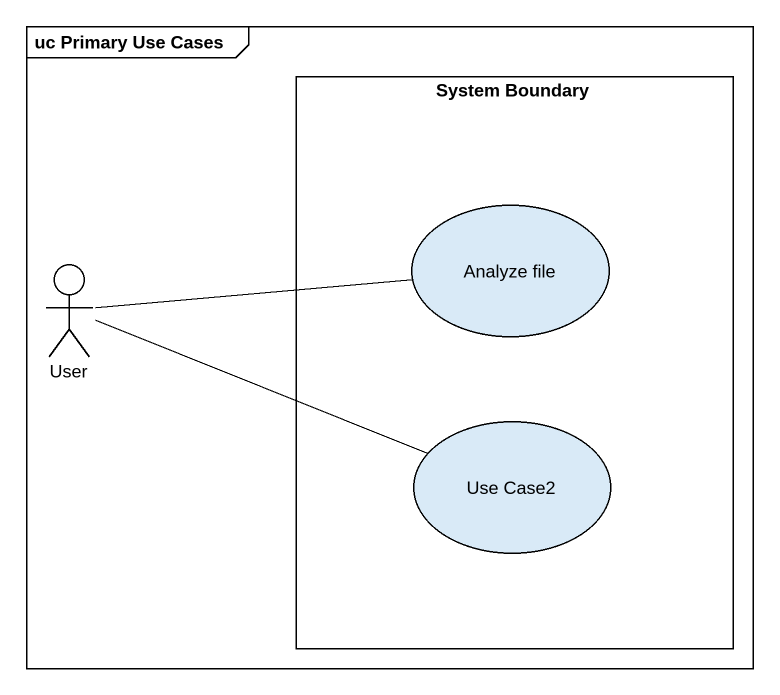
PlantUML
@startuml
mainframe uc Primary Use Cases
rectangle "System Boundary" as System_Boundary {
  usecase "Analyze file" as Analyze_file
  usecase "Use Case2" as Use_Case2
}
actor User
User -right- Analyze_file
User -right- Use_Case2
@enduml
